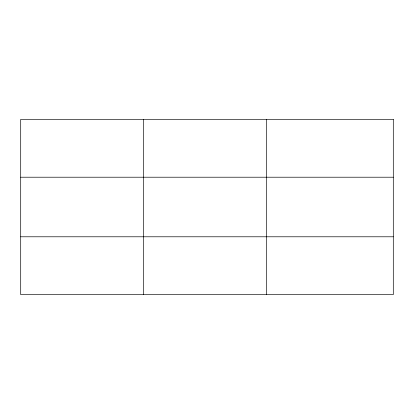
<?xml version="1.0" encoding="UTF-8"?>
<svg xmlns="http://www.w3.org/2000/svg" width="414" height="414" viewBox="0 0 414 414"><rect width="100%" height="100%" fill="white"/><g stroke="black" fill="none" stroke-linecap="round" stroke-linejoin="round"><path stroke-width="0.62" d="M143.658 294.613L143.658 119.387M266.616 294.613L266.616 119.387M20.7 177.213L393.3 177.213M20.7 236.787L393.3 236.787M393.3 119.387L393.3 294.613L20.7 294.613L20.7 119.387L393.3 119.387"/></g></svg>
